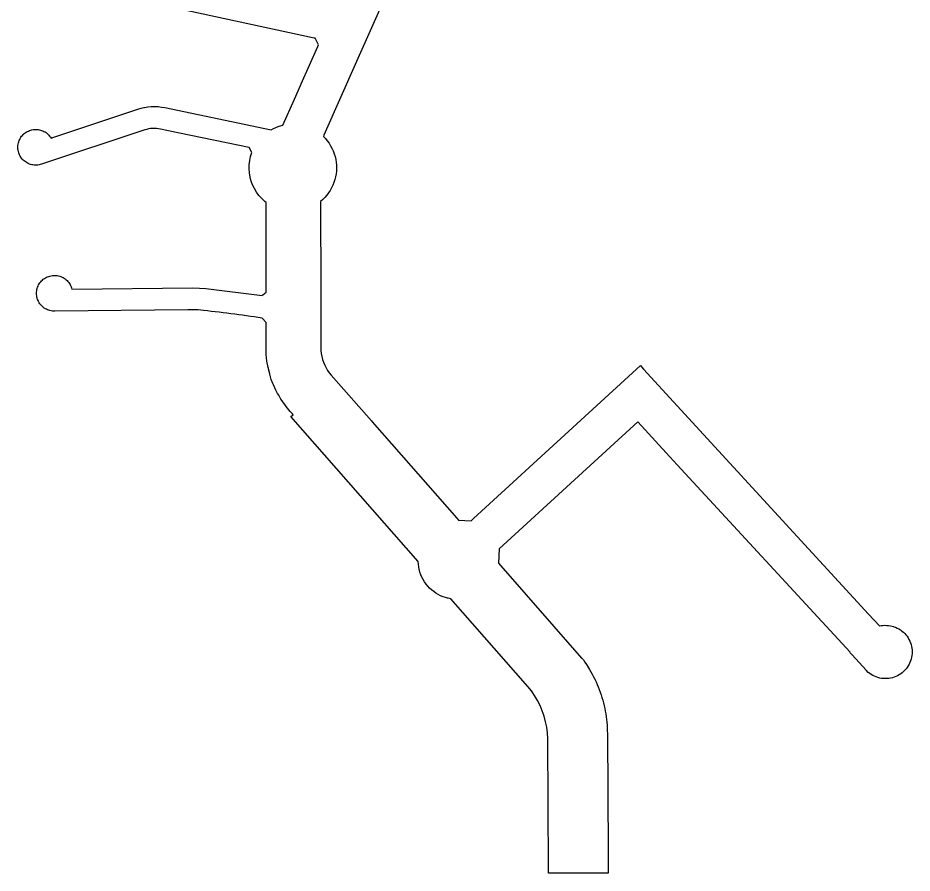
# Model space of a CAD drawing. Header units: metres. Extents: x 662285 to 662740, y 4212424 to 4213285.
# Drawn here: x 662290.3 to 662740.1, y 4212424.3 to 4212854.7 of the extents above; entities that cross this region are included whole.
import ezdxf

# ---------------------------------------------------------------- set-up
doc = ezdxf.new("R2010")
doc.units = ezdxf.units.M
doc.layers.add('RECINTOS_GML', color=1, linetype='Continuous')

msp = doc.modelspace()

# ---------------------------------------------------------------- linework, layer by layer
at = {"layer": 'RECINTOS_GML', "lineweight": 25}
msp.add_lwpolyline([(662476.37, 4212868.23), (662460.64, 4212832.65), (662444.25, 4212795.6), (662443.96, 4212794.96), (662444.98, 4212793.89), (662445.93, 4212792.76), (662446.79, 4212791.57), (662447.58, 4212790.33), (662448.27, 4212789.03), (662448.89, 4212787.69), (662449.4, 4212786.31), (662449.83, 4212784.9), (662450.16, 4212783.47), (662450.39, 4212782.01), (662450.53, 4212780.55), (662450.57, 4212779.07), (662450.5, 4212777.6), (662450.34, 4212776.14), (662450.08, 4212774.69), (662449.73, 4212773.26), (662449.28, 4212771.86), (662448.73, 4212770.49), (662448.1, 4212769.16), (662447.38, 4212767.87), (662446.57, 4212766.64), (662445.68, 4212765.47), (662444.72, 4212764.35), (662443.68, 4212763.31), (662442.58, 4212762.33), (662442.58, 4212762.31), (662442.62, 4212716.53), (662442.62, 4212715.59), (662442.62, 4212688.73), (662442.69, 4212687.22), (662442.87, 4212685.73), (662443.15, 4212684.24), (662443.53, 4212682.78), (662444.02, 4212681.35), (662444.6, 4212679.96), (662445.28, 4212678.61), (662446.05, 4212677.31), (662446.92, 4212676.07), (662447.86, 4212674.89), (662468.12, 4212651.84), (662468.44, 4212651.48), (662511.06, 4212603), (662511.94, 4212602.01), (662518.2, 4212601.65), (662519.42, 4212602.77), (662603.39, 4212679.77), (662603.99, 4212679.11), (662605.04, 4212677.97), (662718.15, 4212554.65), (662723.61, 4212548.69), (662724.52, 4212548.87), (662725.41, 4212548.98), (662726.36, 4212549.04), (662727.29, 4212549.02), (662728.21, 4212548.95), (662729.13, 4212548.81), (662730.03, 4212548.61), (662730.69, 4212548.41), (662730.92, 4212548.34), (662731.78, 4212548.02), (662732.62, 4212547.64), (662733.44, 4212547.2), (662734.22, 4212546.7), (662734.97, 4212546.15), (662735.67, 4212545.55), (662736.34, 4212544.91), (662736.95, 4212544.22), (662737.52, 4212543.49), (662738.04, 4212542.72), (662738.5, 4212541.92), (662738.91, 4212541.09), (662739.25, 4212540.23), (662739.54, 4212539.35), (662739.77, 4212538.45), (662739.93, 4212537.54), (662740.03, 4212536.62), (662740.07, 4212535.7), (662740.04, 4212534.77), (662739.95, 4212533.85), (662739.8, 4212532.94), (662739.58, 4212532.04), (662739.3, 4212531.15), (662738.97, 4212530.29), (662738.57, 4212529.46), (662738.12, 4212528.65), (662737.61, 4212527.88), (662737.05, 4212527.14), (662736.44, 4212526.44), (662735.78, 4212525.79), (662735.08, 4212525.18), (662734.34, 4212524.63), (662733.57, 4212524.12), (662732.76, 4212523.67), (662731.92, 4212523.28), (662731.06, 4212522.95), (662730.17, 4212522.67), (662729.27, 4212522.46), (662728.36, 4212522.31), (662727.44, 4212522.23), (662726.51, 4212522.2), (662725.59, 4212522.24), (662725.26, 4212522.28), (662724.67, 4212522.35), (662723.76, 4212522.52), (662722.86, 4212522.75), (662721.98, 4212523.04), (662721.13, 4212523.39), (662720.3, 4212523.8), (662719.5, 4212524.27), (662718.73, 4212524.79), (662718, 4212525.36), (662716.97, 4212526.47), (662709.89, 4212534.13), (662708.71, 4212535.4), (662708.86, 4212535.55), (662621.93, 4212629.75), (662616.39, 4212635.76), (662602.03, 4212651.49), (662532.4, 4212587.5), (662531.97, 4212580.33), (662573.85, 4212532.49), (662574.01, 4212532.56), (662574.72, 4212531.59), (662575.53, 4212530.44), (662576.32, 4212529.26), (662577.27, 4212527.72), (662577.81, 4212526.87), (662578.52, 4212525.65), (662579.2, 4212524.41), (662579.85, 4212523.15), (662580.48, 4212521.89), (662581.08, 4212520.61), (662581.65, 4212519.32), (662582.19, 4212518.01), (662582.7, 4212516.69), (662583.18, 4212515.37), (662583.63, 4212514.03), (662584.06, 4212512.68), (662584.45, 4212511.32), (662584.81, 4212509.96), (662585.15, 4212508.59), (662585.45, 4212507.21), (662585.72, 4212505.82), (662585.96, 4212504.43), (662586.18, 4212503.03), (662586.36, 4212501.63), (662586.51, 4212500.23), (662586.63, 4212498.82), (662586.71, 4212497.41), (662586.77, 4212496), (662586.8, 4212494.59), (662587.19, 4212435.05), (662587.27, 4212424.35), (662557.26, 4212424.35), (662557.24, 4212426.4), (662556.8, 4212492), (662556.63, 4212494.86), (662556.27, 4212497.71), (662555.71, 4212500.52), (662554.97, 4212503.29), (662554.04, 4212506), (662552.93, 4212508.64), (662551.64, 4212511.21), (662550.19, 4212513.68), (662548.57, 4212516.04), (662546.79, 4212518.29), (662508.08, 4212562.37), (662506.75, 4212562.63), (662506.32, 4212562.74), (662505.44, 4212562.97), (662504.17, 4212563.41), (662502.92, 4212563.94), (662501.72, 4212564.55), (662500.56, 4212565.24), (662499.45, 4212566.01), (662498.39, 4212566.86), (662497.4, 4212567.77), (662496.48, 4212568.76), (662495.62, 4212569.8), (662494.84, 4212570.9), (662494.14, 4212572.06), (662493.51, 4212573.26), (662492.98, 4212574.5), (662492.53, 4212575.77), (662492.3, 4212576.57), (662492.17, 4212577.07), (662491.9, 4212578.4), (662491.72, 4212579.74), (662491.63, 4212581.08), (662427.52, 4212654.07), (662428.71, 4212654.97), (662428.37, 4212655.36), (662427.26, 4212656.63), (662426.54, 4212657.47), (662425.83, 4212658.33), (662425.15, 4212659.21), (662424.49, 4212660.1), (662423.84, 4212661.01), (662423.22, 4212661.93), (662422.62, 4212662.87), (662422.05, 4212663.82), (662421.49, 4212664.78), (662420.95, 4212665.75), (662420.05, 4212667.34), (662420.03, 4212667.36), (662418.78, 4212669.96), (662418.47, 4212670.71), (662417.76, 4212672.66), (662416.97, 4212675.44), (662416.97, 4212675.48), (662416.17, 4212678.71), (662415.58, 4212682.02), (662415.23, 4212685.37), (662415.12, 4212688.74), (662415.12, 4212701.38), (662413.14, 4212703.65), (662411.17, 4212703.93), (662409.21, 4212704.21), (662407.25, 4212704.48), (662405.29, 4212704.75), (662403.32, 4212705.02), (662401.36, 4212705.28), (662399.39, 4212705.54), (662397.43, 4212705.79), (662395.46, 4212706.04), (662393.49, 4212706.29), (662391.53, 4212706.53), (662389.56, 4212706.77), (662387.59, 4212707), (662385.62, 4212707.23), (662383.65, 4212707.46), (662381.05, 4212707.69), (662378.43, 4212707.79), (662375.82, 4212707.73), (662308.87, 4212707.07), (662308.25, 4212707.08), (662307.63, 4212707.13), (662307.02, 4212707.23), (662306.41, 4212707.36), (662305.81, 4212707.54), (662305.23, 4212707.76), (662304.67, 4212708.02), (662304.12, 4212708.32), (662303.59, 4212708.66), (662303.09, 4212709.03), (662302.62, 4212709.43), (662302.18, 4212709.87), (662301.76, 4212710.33), (662301.38, 4212710.83), (662301.04, 4212711.34), (662300.73, 4212711.88), (662300.46, 4212712.44), (662300.23, 4212713.02), (662300.04, 4212713.62), (662299.89, 4212714.22), (662299.78, 4212714.83), (662299.72, 4212715.45), (662299.7, 4212716.07), (662299.72, 4212716.7), (662299.78, 4212717.32), (662299.89, 4212717.93), (662300.04, 4212718.53), (662300.23, 4212719.13), (662300.46, 4212719.7), (662300.73, 4212720.26), (662301.04, 4212720.81), (662301.38, 4212721.32), (662301.76, 4212721.82), (662302.18, 4212722.28), (662302.62, 4212722.72), (662303.09, 4212723.12), (662303.6, 4212723.49), (662304.12, 4212723.83), (662304.67, 4212724.13), (662305.23, 4212724.39), (662305.81, 4212724.61), (662306.41, 4212724.78), (662307.02, 4212724.92), (662307.63, 4212725.02), (662308.25, 4212725.06), (662308.31, 4212725.07), (662308.88, 4212725.08), (662309.5, 4212725.05), (662310.11, 4212724.97), (662310.73, 4212724.85), (662311.33, 4212724.69), (662311.92, 4212724.49), (662312.49, 4212724.25), (662313.05, 4212723.97), (662313.58, 4212723.65), (662314.09, 4212723.29), (662314.58, 4212722.9), (662315.03, 4212722.48), (662315.46, 4212722.03), (662315.86, 4212721.55), (662316.22, 4212721.04), (662316.54, 4212720.51), (662316.83, 4212719.96), (662317.08, 4212719.39), (662317.29, 4212718.8), (662317.46, 4212718.2), (662378.21, 4212718.8), (662381.57, 4212718.72), (662384.9, 4212718.42), (662413.09, 4212714.92), (662413.53, 4212715.3), (662415.12, 4212716.73), (662415.12, 4212761.85), (662414.5, 4212762.35), (662412.95, 4212763.75), (662411.55, 4212765.29), (662410.3, 4212766.96), (662409.22, 4212768.73), (662408.31, 4212770.61), (662407.58, 4212772.56), (662407.13, 4212774.18), (662407.05, 4212774.57), (662406.71, 4212776.63), (662406.57, 4212778.71), (662406.63, 4212780.79), (662406.89, 4212782.86), (662407.34, 4212784.89), (662407.98, 4212786.85), (662406.6, 4212789.43), (662371.64, 4212796.72), (662361.94, 4212798.74), (662360.97, 4212798.91), (662359.99, 4212799.02), (662359, 4212799.06), (662358.02, 4212799.04), (662357.03, 4212798.95), (662356.06, 4212798.79), (662355.1, 4212798.58), (662354.15, 4212798.29), (662302.14, 4212781), (662301.55, 4212780.83), (662300.94, 4212780.69), (662300.32, 4212780.6), (662299.7, 4212780.55), (662299.08, 4212780.54), (662298.46, 4212780.57), (662297.85, 4212780.65), (662297.24, 4212780.77), (662296.64, 4212780.94), (662296.05, 4212781.14), (662295.48, 4212781.38), (662294.92, 4212781.66), (662294.39, 4212781.98), (662293.88, 4212782.34), (662293.4, 4212782.73), (662292.94, 4212783.15), (662292.51, 4212783.61), (662292.12, 4212784.09), (662291.76, 4212784.59), (662291.44, 4212785.13), (662291.15, 4212785.68), (662290.91, 4212786.25), (662290.7, 4212786.83), (662290.53, 4212787.43), (662290.41, 4212788.04), (662290.33, 4212788.66), (662290.29, 4212789.28), (662290.29, 4212789.9), (662290.34, 4212790.52), (662290.43, 4212791.14), (662290.56, 4212791.74), (662290.73, 4212792.34), (662290.94, 4212792.92), (662291.2, 4212793.49), (662291.49, 4212794.04), (662291.82, 4212794.57), (662292.18, 4212795.07), (662292.58, 4212795.55), (662293.01, 4212796), (662293.48, 4212796.41), (662293.96, 4212796.8), (662294.48, 4212797.15), (662295.01, 4212797.46), (662295.57, 4212797.74), (662296.15, 4212797.97), (662296.74, 4212798.17), (662297.34, 4212798.32), (662297.95, 4212798.44), (662298.57, 4212798.51), (662299.19, 4212798.54), (662299.81, 4212798.52), (662300.43, 4212798.46), (662301.04, 4212798.36), (662301.65, 4212798.22), (662302.24, 4212798.04), (662302.82, 4212797.81), (662303.38, 4212797.55), (662303.93, 4212797.25), (662304.45, 4212796.91), (662304.94, 4212796.53), (662305.41, 4212796.13), (662305.85, 4212795.69), (662306.26, 4212795.22), (662306.64, 4212794.72), (662306.98, 4212794.2), (662308.4, 4212794.68), (662333.05, 4212802.87), (662350.68, 4212808.73), (662352.32, 4212809.22), (662353.72, 4212809.53), (662353.99, 4212809.6), (662355.68, 4212809.86), (662357.38, 4212810.02), (662359.09, 4212810.06), (662360.8, 4212809.99), (662362.5, 4212809.81), (662362.51, 4212809.81), (662364.19, 4212809.51), (662417.74, 4212798.35), (662418.85, 4212798.94), (662419.62, 4212799.29), (662420, 4212799.46), (662421.17, 4212799.93), (662422.19, 4212800.26), (662422.37, 4212800.32), (662423.58, 4212800.64), (662429.35, 4212813.68), (662432.44, 4212820.67), (662432.77, 4212821.41), (662441.09, 4212840.22), (662441.46, 4212841.06), (662439.74, 4212844.43), (662439.3, 4212844.53), (662356.37, 4212862.34)], dxfattribs=at)

doc.saveas('drawing.dxf')
